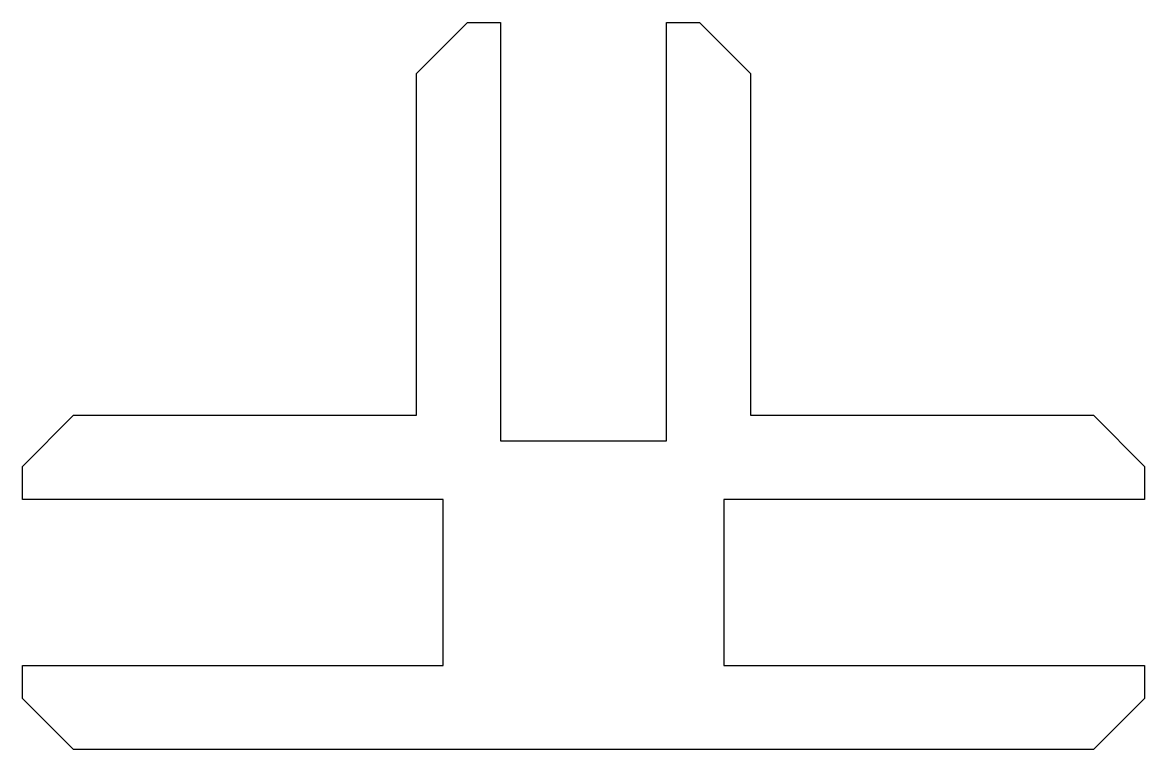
# Model space of a CAD drawing. Extents: x 134 to 178, y 201.1 to 229.6.
import ezdxf

# ---------------------------------------------------------------- set-up
doc = ezdxf.new("R2010")
doc.units = 0
doc.header["$LTSCALE"] = 15
doc.layers.get('0').update_dxf_attribs({"linetype": 'CONTINUOUS'})

msp = doc.modelspace()

# ---------------------------------------------------------------- linework, layer by layer
msp.add_lwpolyline([(152.777, 213.233), (159.277, 213.233), (159.277, 229.633), (160.577, 229.633), (162.577, 227.633), (162.577, 214.233), (176.027, 214.233), (178.027, 212.233), (178.027, 210.933), (161.527, 210.933), (161.527, 204.433), (178.027, 204.433), (178.027, 203.133), (176.027, 201.133), (136.027, 201.133), (134.027, 203.133), (134.027, 204.433), (150.527, 204.433), (150.527, 210.933), (134.027, 210.933), (134.027, 212.233), (136.027, 214.233), (149.477, 214.233), (149.477, 227.633), (151.477, 229.633), (152.777, 229.633)], close=True)

doc.saveas('drawing.dxf')
